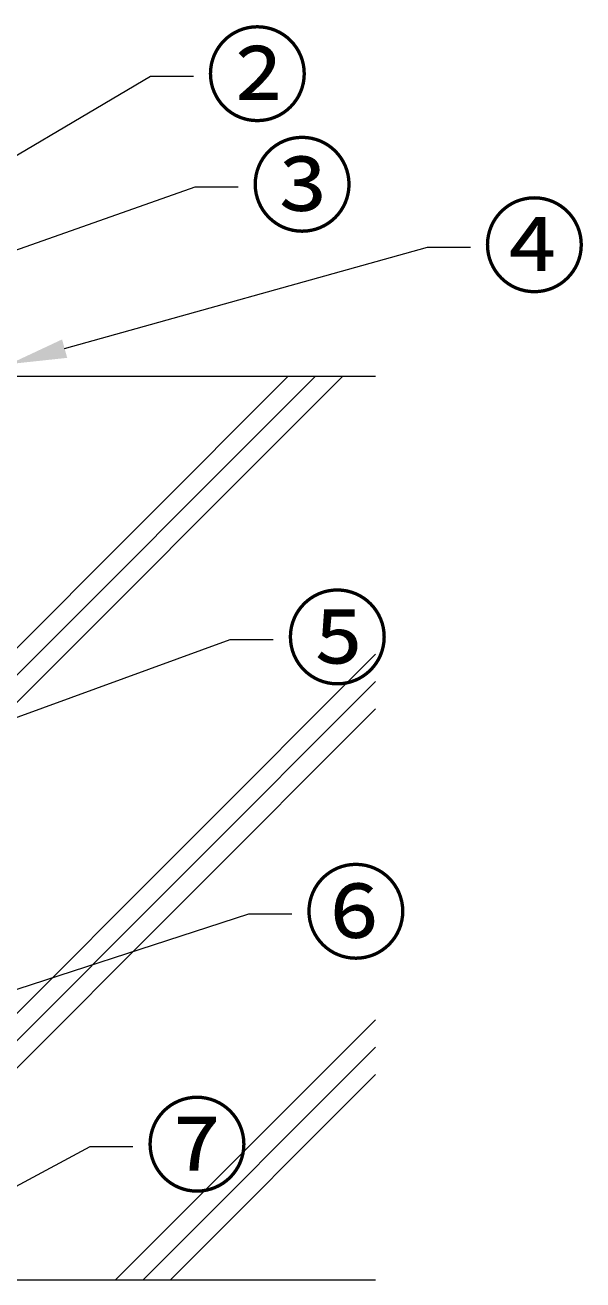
# Model space of a CAD drawing. Units: millimetres at full size; details may follow other scales. Extents: x -2994 to 2994, y -2281 to 2281.
# Drawn here: x -2232 to -2037.4, y 817.5 to 1255 of the extents above; entities that cross this region are included whole.
import ezdxf
from ezdxf.enums import TextEntityAlignment as Align

# ---------------------------------------------------------------- set-up
doc = ezdxf.new("R2010")
doc.units = ezdxf.units.MM
doc.header["$LTSCALE"] = 28.063
for name, color, linetype, lineweight in [('1-0_0', 4, 'Continuous', 9), ('1-1__0-2_ZU', 4, 'Continuous', 15), ('1-8__1-1_', 2, 'Continuous', 15)]:
    doc.layers.add(name, color=color, linetype=linetype, lineweight=lineweight)
doc.styles.add('ＭＳ Ｐゴシック', font='')
doc.styles.get('ＭＳ Ｐゴシック').set_extended_font_data('MS PGothic')

msp = doc.modelspace()

# ---------------------------------------------------------------- linework, layer by layer
at = {"layer": '1-0_0', "color": 6}
for points in [[(-2261.55, 1194.01), (-2188.31, 1237.19), (-2173.31, 1237.19)], [(-2247.63, 1172.25), (-2172.69, 1198.63), (-2157.69, 1198.63)], [(-2218.24, 1142.18), (-2091.63, 1177.54), (-2076.63, 1177.54)], [(-2262.92, 1003.42), (-2160.41, 1040.8), (-2145.41, 1040.8)], [(-2253.48, 912.76), (-2153.92, 945.12), (-2138.92, 945.12)], [(-2259.87, 836.89), (-2209.38, 863.91), (-2194.38, 863.91)]]:
    msp.add_lwpolyline(points, dxfattribs=at)
msp.add_solid([(-2237.5, 1136.8), (-2217.34, 1138.97), (-2219.13, 1145.39)], dxfattribs=at)
at = {"layer": '1-1__0-2_ZU'}
for p, q in [((-2283.55, 970.24), (-2121.17, 1132.62)), ((-2281.71, 991.17), (-2140.26, 1132.62)), ((-2280, 983.33), (-2130.72, 1132.62)), ((-2277.5, 867.88), (-2109.72, 1035.66)), ((-2277.5, 858.33), (-2109.72, 1026.12)), ((-2277.5, 848.79), (-2109.72, 1016.57)), ((-2200.43, 817.45), (-2109.72, 908.16)), ((-2190.88, 817.45), (-2109.72, 898.62)), ((-2181.34, 817.45), (-2109.72, 889.07))]:
    msp.add_line(p, q, dxfattribs=at)
at = {"layer": '1-8__1-1_', "color": 5}
for p, q in [((-2582.93, 1132.62), (-2109.72, 1132.62)), ((-2582.93, 817.45), (-2109.72, 817.45))]:
    msp.add_line(p, q, dxfattribs=at)

# ---------------------------------------------------------------- texts
at = {"layer": '1-0_0', "color": 6, "style": 'ＭＳ Ｐゴシック'}
for s, p in [('②', (-2169.16, 1216.24)), ('③', (-2153.54, 1177.68)), ('④', (-2072.48, 1156.59)), ('⑤', (-2141.26, 1019.85)), ('⑥', (-2134.78, 924.17)), ('⑦', (-2190.23, 842.96))]:
    msp.add_text(s, height=26.66, dxfattribs=at).set_placement(p, align=Align.BOTTOM_LEFT)

doc.saveas('drawing.dxf')
